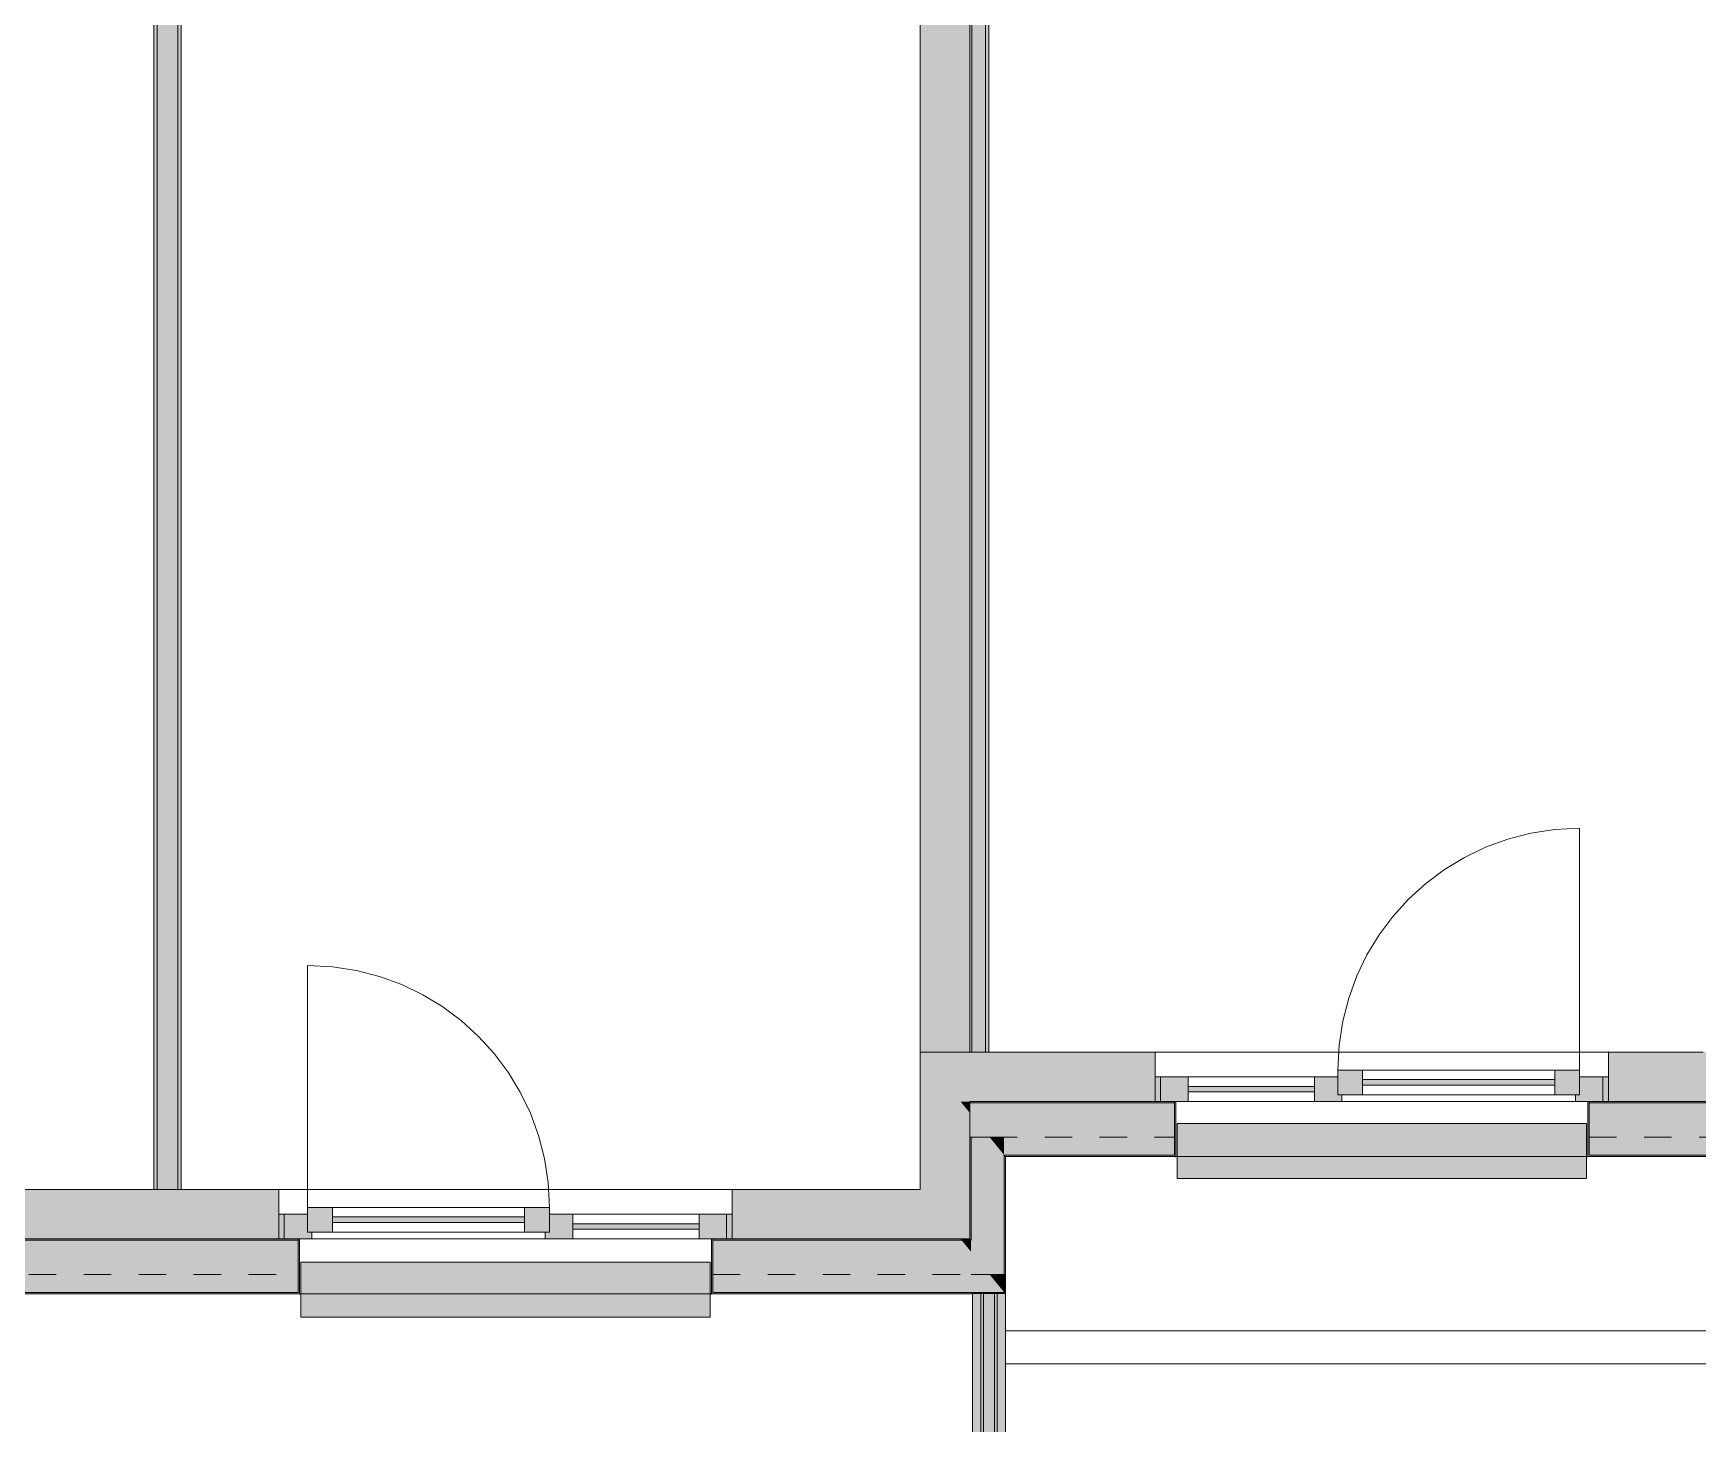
# Model space of a CAD drawing. Header units: metres. Extents: x -3 to 205, y -18 to 45.
# Drawn here: x 173.11 to 179.16, y 7.93 to 12.99 of the extents above; entities that cross this region are included whole.
import ezdxf

# ---------------------------------------------------------------- set-up
doc = ezdxf.new("R2010")
doc.units = ezdxf.units.M
doc.header["$MEASUREMENT"] = 0
doc.set_wipeout_variables(frame=1)
doc.linetypes.add('Baufluchtlinie', pattern=[0.013, 0.008, -0.005])
doc.linetypes.add('Wipeout_Contour', pattern=[1, 0, -1])
for name, color, linetype in [('110 Wand Aussen', 7, 'Continuous'), ('120 Wand Innen tragend', 7, 'Continuous'), ('130 Wand Innen', 7, 'Continuous'), ('450 Absturzsicherung', 7, 'Continuous'), ('905 VP Beschriftung Übersicht.Übersicht', 7, 'Continuous')]:
    doc.layers.add(name, color=color, linetype=linetype)

# ---------------------------------------------------------------- blocks, each defined once
blk = doc.blocks.new('2-Flügelfenster 1+1 27[1]_1', base_point=(166.9792, 39.9833))
at = {"layer": '110 Wand Aussen', "linetype": 'Continuous', "lineweight": 0, "true_color": 0xffffff}
for points in [[(177.9442, 9.1283), (177.9442, 9.2183), (177.8542, 9.2183), (177.8542, 9.1283)], [(178.7342, 9.1283), (178.7342, 9.2183), (178.6442, 9.2183), (178.6442, 9.1283)], [(177.2092, 9.1033), (177.3092, 9.1033), (177.3092, 9.1933), (177.2092, 9.1933)], [(177.3092, 9.1583), (177.3092, 9.1383), (177.7692, 9.1383), (177.7692, 9.1583)], [(177.8192, 9.1933), (177.7692, 9.1933), (177.7692, 9.1033), (177.8192, 9.1033)], [(177.8192, 9.1033), (177.8692, 9.1033), (177.8692, 9.1283), (177.8542, 9.1283), (177.8542, 9.1933), (177.8192, 9.1933)], [(178.6442, 9.1833), (177.9442, 9.1833), (177.9442, 9.1633), (178.6442, 9.1633)], [(178.8192, 9.1933), (178.7342, 9.1933), (178.7342, 9.1283), (178.7192, 9.1283), (178.7192, 9.1033), (178.8192, 9.1033)]]:
    blk.add_hatch(color=7, dxfattribs=at).paths.add_polyline_path(points)
at = {"layer": '110 Wand Aussen', "linetype": 'Continuous', "lineweight": 0, "true_color": 0x000000}
for points in [[(177.2092, 9.1033), (177.2092, 9.1933), (177.1892, 9.1933), (177.1892, 9.1033)], [(178.8192, 9.1933), (178.8192, 9.1033), (178.8392, 9.1033), (178.8392, 9.1933)]]:
    blk.add_hatch(color=18, dxfattribs=at).paths.add_polyline_path(points)
at = {"layer": '110 Wand Aussen', "color": 8, "linetype": 'Baufluchtlinie', "lineweight": 0, "ltscale": 200}
blk.add_line((178.7342, 9.2183), (178.7342, 10.0983), dxfattribs=at)
at = {"layer": '110 Wand Aussen', "color": 7, "linetype": 'Continuous', "lineweight": 13}
for p, q in [((178.8392, 9.2833), (177.1892, 9.2833)), ((177.9442, 9.2183), (177.8542, 9.2183)), ((177.8542, 9.2183), (177.8542, 9.1283)), ((178.6442, 9.2183), (177.9442, 9.2183)), ((177.9442, 9.1283), (177.9442, 9.2183)), ((178.7342, 9.2183), (178.6442, 9.2183)), ((178.6442, 9.2183), (178.6442, 9.1283)), ((178.7342, 9.1283), (178.7342, 9.2183)), ((177.3092, 9.1933), (177.2092, 9.1933)), ((177.2092, 9.1933), (177.2092, 9.1033)), ((177.7692, 9.1933), (177.3092, 9.1933)), ((177.3092, 9.1033), (177.3092, 9.1933)), ((177.7692, 9.1583), (177.3092, 9.1583)), ((177.8192, 9.1933), (177.7692, 9.1933)), ((177.7692, 9.1933), (177.7692, 9.1033)), ((177.8542, 9.1933), (177.8192, 9.1933)), ((177.8542, 9.1283), (177.8542, 9.1933)), ((178.6442, 9.1833), (177.9442, 9.1833)), ((177.9442, 9.1633), (178.6442, 9.1633)), ((178.8192, 9.1933), (178.7342, 9.1933)), ((178.7342, 9.1933), (178.7342, 9.1283)), ((178.8192, 9.1033), (178.8192, 9.1933)), ((177.2592, 9.1033), (177.1892, 9.1033)), ((177.2592, 9.1033), (177.1892, 9.1033)), ((177.2092, 9.1033), (177.3092, 9.1033)), ((177.2592, 9.1033), (177.2642, 9.1033)), ((177.2592, 9.1033), (177.2642, 9.1033)), ((177.2642, 9.0983), (177.2642, 9.1033)), ((177.2642, 8.9733), (177.2642, 9.0983)), ((177.3092, 9.1383), (177.7692, 9.1383)), ((177.3092, 9.1033), (177.7692, 9.1033)), ((177.7692, 9.1033), (177.8192, 9.1033)), ((177.8192, 9.1033), (177.8692, 9.1033)), ((177.8692, 9.1283), (177.8542, 9.1283)), ((177.8542, 9.1283), (177.9442, 9.1283)), ((177.8692, 9.1033), (177.8692, 9.1283)), ((177.8692, 9.1033), (178.7192, 9.1033)), ((177.9442, 9.1283), (178.6442, 9.1283)), ((178.6442, 9.1283), (178.7342, 9.1283)), ((178.7342, 9.1283), (178.7192, 9.1283)), ((178.7192, 9.1283), (178.7192, 9.1033)), ((178.7192, 9.1033), (178.8192, 9.1033)), ((178.7692, 9.1033), (178.7642, 9.1033)), ((178.7692, 9.1033), (178.7642, 9.1033)), ((178.7642, 9.0983), (178.7642, 9.1033)), ((178.7642, 8.9733), (178.7642, 9.0983)), ((177.2642, 8.9083), (177.2642, 8.9733)), ((178.7642, 8.9083), (178.7642, 8.9733)), ((177.2642, 8.9033), (177.2642, 8.9083)), ((178.7642, 8.9033), (178.7642, 8.9083)), ((178.7642, 8.9033), (177.2642, 8.9033))]:
    blk.add_line(p, q, dxfattribs=at)
at = {"layer": '110 Wand Aussen', "color": 7, "linetype": 'Continuous', "lineweight": 18}
for p, q in [((177.1892, 9.1933), (177.1892, 9.2833)), ((178.8392, 9.1933), (178.8392, 9.2833)), ((177.1892, 9.1033), (177.1892, 9.1933)), ((177.1892, 9.1033), (177.1892, 9.1933)), ((178.8392, 9.1033), (178.8392, 9.1933)), ((178.8392, 9.1033), (178.8392, 9.1933)), ((178.8392, 9.1033), (178.7692, 9.1033)), ((178.8392, 9.1033), (178.7692, 9.1033))]:
    blk.add_line(p, q, dxfattribs=at)
at = {"layer": '110 Wand Aussen', "color": 7, "linetype": 'Continuous', "lineweight": 13, "flags": 128}
for points in [[(177.2092, 9.1033), (177.1892, 9.1033), (177.1892, 9.1933), (177.2092, 9.1933)], [(178.8192, 9.1933), (178.8392, 9.1933), (178.8392, 9.1033), (178.8192, 9.1033)]]:
    blk.add_lwpolyline(points, close=True, dxfattribs=at)
at = {"layer": '110 Wand Aussen', "color": 8, "linetype": 'Baufluchtlinie', "lineweight": 0, "ltscale": 200}
blk.add_arc((178.7342, 9.2183), 0.88, 90, 180, dxfattribs=at)
at = {"layer": '110 Wand Aussen', "color": 7, "linetype": 'Continuous', "lineweight": 13}
for p in [(177.1892, 9.2833), (178.8392, 9.2833), (177.2642, 8.9033), (178.7642, 8.9033)]:
    blk.add_point(p, dxfattribs=at)
blk = doc.blocks.new('Wand_13_1', base_point=(176.6442, 8.9733))
at = {"layer": '110 Wand Aussen', "linetype": 'Continuous', "lineweight": 0, "true_color": 0x000000}
for points in [[(176.3342, 9.1033), (176.4811, 9.1033), (176.3342, 9.2833)], [(176.3342, 9.2833), (176.4811, 9.1033), (176.5142, 9.1033), (176.5142, 9.2833)], [(176.5142, 9.2833), (176.5142, 9.1033), (177.1892, 9.1033), (177.1892, 9.1933), (177.1892, 9.2833)], [(179.1842, 9.2833), (178.8392, 9.2833), (178.8392, 9.1933), (178.8392, 9.1033), (179.1842, 9.1033)], [(179.1842, 9.2833), (179.3311, 9.1033), (179.3642, 9.1033), (179.3642, 9.2833)], [(179.3311, 9.1033), (179.1842, 9.2833), (179.1842, 9.1033)], [(176.5142, 9.0983), (177.2592, 9.0983), (177.2592, 9.1033), (176.5142, 9.1033)], [(176.5142, 9.0983), (176.5142, 9.0627), (176.5871, 8.9733), (177.2592, 8.9733), (177.2592, 9.0983)], [(177.2592, 8.9033), (177.2642, 8.9033), (177.2642, 9.1033), (177.2592, 9.1033)], [(178.7692, 8.9033), (178.7692, 9.1033), (178.7642, 9.1033), (178.7642, 8.9033)], [(178.7692, 9.0983), (179.3351, 9.0983), (179.3311, 9.1033), (178.7692, 9.1033)], [(178.7692, 8.9733), (179.3692, 8.9733), (179.3692, 9.0566), (179.3351, 9.0983), (178.7692, 9.0983)], [(179.3311, 9.1033), (179.3351, 9.0983), (179.3642, 9.0983), (179.3642, 9.1033)], [(179.3351, 9.0983), (179.3642, 9.0627), (179.3642, 9.0983)], [(179.3642, 9.1033), (179.3642, 9.0983), (179.3692, 9.0983), (179.3692, 9.1033)], [(179.3642, 9.0983), (179.3642, 9.0627), (179.3692, 9.0566), (179.3692, 9.0983)], [(179.3692, 9.0983), (179.3692, 9.0566), (179.4371, 8.9733), (179.4892, 8.9733), (179.4892, 9.0983)], [(176.5192, 8.9733), (176.5192, 9.0566), (176.5142, 9.0627), (176.5142, 8.9733)], [(176.5871, 8.9733), (176.5192, 9.0566), (176.5192, 8.9733)], [(179.3692, 8.9733), (179.4371, 8.9733), (179.3692, 9.0566)], [(176.6392, 8.9733), (176.6392, 8.9095), (176.6401, 8.9083), (177.2592, 8.9083), (177.2592, 8.9733)], [(179.4371, 8.9733), (178.7692, 8.9733), (178.7692, 8.9083), (179.4901, 8.9083)], [(179.4371, 8.9733), (179.4892, 8.9095), (179.4892, 8.9733)], [(179.4892, 8.9733), (179.4892, 8.9095), (179.4901, 8.9083), (179.4942, 8.9083), (179.4942, 8.9733)], [(176.6401, 8.9083), (176.6392, 8.9095), (176.6392, 8.9083)], [(176.6392, 8.9033), (176.6442, 8.9033), (176.6401, 8.9083), (176.6392, 8.9083)], [(176.6401, 8.9083), (176.6442, 8.9033), (176.6442, 8.9083)], [(176.6442, 8.9083), (176.6442, 8.9033), (177.2592, 8.9033), (177.2592, 8.9083)], [(178.7692, 8.9033), (179.4942, 8.9033), (179.4901, 8.9083), (178.7692, 8.9083)], [(179.4942, 8.9083), (179.4901, 8.9083), (179.4942, 8.9033)]]:
    blk.add_hatch(color=18, dxfattribs=at).paths.add_polyline_path(points)
at = {"layer": '110 Wand Aussen', "color": 7, "linetype": 'Continuous', "lineweight": 18}
for p, q in [((177.1892, 9.1933), (177.1892, 9.2833)), ((178.8392, 9.1933), (178.8392, 9.2833)), ((179.3642, 9.1033), (179.3642, 9.2833)), ((177.1892, 9.1033), (177.1892, 9.1933)), ((178.8392, 9.1033), (178.8392, 9.1933)), ((176.5142, 9.1033), (176.5142, 9.0983)), ((176.5142, 9.1033), (177.1892, 9.1033)), ((176.5142, 9.0983), (176.5142, 9.0627)), ((178.8392, 9.1033), (178.7692, 9.1033)), ((178.8392, 9.1033), (179.1842, 9.1033)), ((179.1842, 9.1033), (179.3311, 9.1033)), ((179.3311, 9.1033), (179.3642, 9.1033)), ((176.5142, 9.0627), (176.5142, 8.9733))]:
    blk.add_line(p, q, dxfattribs=at)
at = {"layer": '110 Wand Aussen', "color": 7, "linetype": 'Continuous', "lineweight": 13}
for p, q in [((176.5142, 9.0983), (177.2592, 9.0983)), ((177.2592, 9.1033), (177.1892, 9.1033)), ((177.2592, 9.1033), (177.2642, 9.1033)), ((177.2592, 8.9083), (177.2592, 9.1033)), ((177.2642, 9.0983), (177.2642, 9.1033)), ((177.2642, 8.9733), (177.2642, 9.0983)), ((178.7642, 9.0983), (178.7642, 9.1033)), ((178.7692, 9.1033), (178.7642, 9.1033)), ((178.7642, 8.9733), (178.7642, 9.0983)), ((178.7692, 8.9083), (178.7692, 9.1033)), ((178.7692, 9.0983), (179.3351, 9.0983)), ((179.3351, 9.0983), (179.3642, 9.0983)), ((179.3642, 9.0983), (179.3692, 9.0983)), ((179.3692, 9.0983), (179.3692, 9.1033)), ((179.4892, 8.9733), (179.4892, 9.0983)), ((177.2642, 8.9083), (177.2642, 8.9733)), ((178.7642, 8.9083), (178.7642, 8.9733)), ((176.6392, 8.9083), (176.6392, 8.9033)), ((176.6392, 8.9083), (176.6401, 8.9083)), ((176.6401, 8.9083), (177.2592, 8.9083)), ((177.2642, 8.9033), (177.2642, 8.9083)), ((178.7642, 8.9033), (178.7642, 8.9083)), ((178.7692, 8.9083), (179.4901, 8.9083)), ((179.4901, 8.9083), (179.4942, 8.9083)), ((177.2592, 8.9033), (177.2642, 8.9033)), ((178.7692, 8.9033), (178.7642, 8.9033))]:
    blk.add_line(p, q, dxfattribs=at)
at = {"layer": '110 Wand Aussen', "color": 7, "linetype": 'Baufluchtlinie', "lineweight": 0}
for p, q in [((176.5142, 8.9733), (176.5192, 8.9733)), ((176.5192, 8.9733), (176.5871, 8.9733)), ((176.5871, 8.9733), (177.2592, 8.9733)), ((178.7692, 8.9733), (179.3692, 8.9733)), ((179.3692, 8.9733), (179.4371, 8.9733)), ((179.4371, 8.9733), (179.4892, 8.9733)), ((179.4892, 8.9733), (179.4942, 8.9733))]:
    blk.add_line(p, q, dxfattribs=at)
at = {"layer": '110 Wand Aussen', "color": 7, "linetype": 'Continuous', "lineweight": 18, "flags": 128}
for points in [[(176.3342, 9.2833), (176.3342, 9.1033)], [(177.1892, 9.2833), (176.3342, 9.2833)], [(179.1842, 9.2833), (178.8392, 9.2833)]]:
    blk.add_lwpolyline(points, dxfattribs=at)
at = {"layer": '110 Wand Aussen', "color": 7, "linetype": 'Continuous', "lineweight": 13, "flags": 128}
for points in [[(179.4942, 8.9083), (179.4942, 8.9733)], [(179.4942, 8.9033), (179.4942, 8.9083)], [(176.6442, 8.9033), (177.2592, 8.9033)], [(178.7692, 8.9033), (179.4942, 8.9033)]]:
    blk.add_lwpolyline(points, dxfattribs=at)
at = {"layer": '110 Wand Aussen', "color": 7, "linetype": 'Continuous', "lineweight": 13}
blk.add_blockref('2-Flügelfenster 1+1 27[1]_1', (166.9792, 39.9833), dxfattribs=at)
blk = doc.blocks.new('Wand_14_1', base_point=(176.6442, 8.9733))
at = {"layer": '110 Wand Aussen', "linetype": 'Continuous', "lineweight": 0, "true_color": 0x000000}
for points in [[(176.3342, 9.1033), (176.3342, 8.7833), (176.5142, 8.7833), (176.5142, 9.0627), (176.4811, 9.1033)], [(176.5142, 9.1033), (176.4811, 9.1033), (176.4851, 9.0983), (176.5142, 9.0983)], [(176.5142, 9.0983), (176.4851, 9.0983), (176.5142, 9.0627)], [(176.5142, 8.9733), (176.5142, 8.6033), (176.5192, 8.6033), (176.5192, 8.9733)], [(176.5192, 8.9733), (176.5192, 8.9083), (176.6392, 8.9083), (176.6392, 8.9095), (176.5871, 8.9733)], [(176.6392, 8.9733), (176.5871, 8.9733), (176.6392, 8.9095)], [(176.5192, 8.9083), (176.5192, 8.5983), (176.6392, 8.5983), (176.6392, 8.9083)], [(176.6392, 8.9033), (176.6392, 8.4733), (176.6442, 8.4733), (176.6442, 8.9033)], [(176.4811, 8.6033), (176.3342, 8.7833), (176.3342, 8.6033)], [(176.3342, 8.7833), (176.4811, 8.6033), (176.5142, 8.6033), (176.5142, 8.7833)], [(176.5142, 8.6033), (176.5142, 8.5983), (176.5192, 8.5983), (176.5192, 8.6033)]]:
    blk.add_hatch(color=18, dxfattribs=at).paths.add_polyline_path(points)
at = {"layer": '110 Wand Aussen', "color": 7, "linetype": 'Continuous', "lineweight": 18}
for p, q in [((176.5142, 9.1033), (176.5142, 9.0983)), ((176.5142, 9.0983), (176.5142, 9.0627)), ((176.5142, 9.0627), (176.5142, 8.9733)), ((176.5142, 8.7833), (176.5142, 8.9733)), ((176.5142, 8.6033), (176.5142, 8.7833)), ((176.3342, 8.6033), (176.4811, 8.6033)), ((176.4811, 8.6033), (176.5142, 8.6033))]:
    blk.add_line(p, q, dxfattribs=at)
at = {"layer": '110 Wand Aussen', "color": 7, "linetype": 'Baufluchtlinie', "lineweight": 0}
for p, q in [((176.5142, 8.9733), (176.5192, 8.9733)), ((176.5192, 8.9733), (176.5871, 8.9733)), ((176.6392, 8.4733), (176.6442, 8.4733))]:
    blk.add_line(p, q, dxfattribs=at)
at = {"layer": '110 Wand Aussen', "color": 7, "linetype": 'Continuous', "lineweight": 13}
for p, q in [((176.5192, 8.6033), (176.5192, 8.9733)), ((176.6392, 8.9083), (176.6392, 8.9033)), ((176.6392, 8.5983), (176.6392, 8.9033)), ((176.5192, 8.5983), (176.5192, 8.6033)), ((176.5142, 8.5983), (176.5192, 8.5983)), ((176.6392, 8.4733), (176.6392, 8.5983))]:
    blk.add_line(p, q, dxfattribs=at)
at = {"layer": '110 Wand Aussen', "color": 7, "linetype": 'Continuous', "lineweight": 18, "flags": 128}
blk.add_lwpolyline([(176.3342, 9.1033), (176.3342, 8.7833)], dxfattribs=at)
at = {"layer": '110 Wand Aussen', "color": 7, "linetype": 'Continuous', "lineweight": 13, "flags": 128}
blk.add_lwpolyline([(176.6442, 8.4733), (176.6442, 8.9033)], dxfattribs=at)
blk = doc.blocks.new('2-Flügelfenster 1+1 27[6]_1', base_point=(166.9792, 39.9833))
at = {"layer": '110 Wand Aussen', "linetype": 'Continuous', "lineweight": 0, "true_color": 0x000000}
for points in [[(174.0192, 8.6933), (173.9992, 8.6933), (173.9992, 8.6033), (174.0192, 8.6033)], [(175.6292, 8.6033), (175.6492, 8.6033), (175.6492, 8.6933), (175.6292, 8.6933)]]:
    blk.add_hatch(color=18, dxfattribs=at).paths.add_polyline_path(points)
at = {"layer": '110 Wand Aussen', "linetype": 'Continuous', "lineweight": 0, "true_color": 0xffffff}
for points in [[(174.0192, 8.6933), (174.0192, 8.6033), (174.1192, 8.6033), (174.1192, 8.6283), (174.1042, 8.6283), (174.1042, 8.6933)], [(174.1042, 8.6283), (174.1942, 8.6283), (174.1942, 8.7183), (174.1042, 8.7183)], [(174.1942, 8.6833), (174.1942, 8.6633), (174.8942, 8.6633), (174.8942, 8.6833)], [(174.8942, 8.6283), (174.9842, 8.6283), (174.9842, 8.7183), (174.8942, 8.7183)], [(175.0192, 8.6033), (175.0192, 8.6933), (174.9842, 8.6933), (174.9842, 8.6283), (174.9692, 8.6283), (174.9692, 8.6033)], [(175.0192, 8.6933), (175.0192, 8.6033), (175.0692, 8.6033), (175.0692, 8.6933)], [(175.6292, 8.6033), (175.6292, 8.6933), (175.5292, 8.6933), (175.5292, 8.6033)], [(175.5292, 8.6583), (175.0692, 8.6583), (175.0692, 8.6383), (175.5292, 8.6383)]]:
    blk.add_hatch(color=7, dxfattribs=at).paths.add_polyline_path(points)
at = {"layer": '110 Wand Aussen', "color": 8, "linetype": 'Baufluchtlinie', "lineweight": 0, "ltscale": 200}
blk.add_line((174.1042, 8.7183), (174.1042, 9.5983), dxfattribs=at)
at = {"layer": '110 Wand Aussen', "color": 7, "linetype": 'Continuous', "lineweight": 13}
for p, q in [((173.9992, 8.7833), (175.6492, 8.7833)), ((174.0192, 8.6933), (174.1042, 8.6933)), ((174.0192, 8.6033), (174.0192, 8.6933)), ((174.1042, 8.6283), (174.1042, 8.7183)), ((174.1042, 8.7183), (174.1942, 8.7183)), ((174.1042, 8.6933), (174.1042, 8.6283)), ((174.1942, 8.7183), (174.8942, 8.7183)), ((174.1942, 8.7183), (174.1942, 8.6283)), ((174.1942, 8.6833), (174.8942, 8.6833)), ((174.8942, 8.6283), (174.8942, 8.7183)), ((174.8942, 8.7183), (174.9842, 8.7183)), ((174.9842, 8.7183), (174.9842, 8.6283)), ((174.9842, 8.6283), (174.9842, 8.6933)), ((174.9842, 8.6933), (175.0192, 8.6933)), ((175.0192, 8.6933), (175.0692, 8.6933)), ((175.0692, 8.6933), (175.5292, 8.6933)), ((175.0692, 8.6933), (175.0692, 8.6033)), ((175.5292, 8.6033), (175.5292, 8.6933)), ((175.5292, 8.6933), (175.6292, 8.6933)), ((175.6292, 8.6933), (175.6292, 8.6033)), ((174.1192, 8.6033), (174.0192, 8.6033)), ((174.0692, 8.6033), (174.0742, 8.6033)), ((174.0692, 8.6033), (174.0742, 8.6033)), ((174.0742, 8.5983), (174.0742, 8.6033)), ((174.1042, 8.6283), (174.1192, 8.6283)), ((174.1942, 8.6283), (174.1042, 8.6283)), ((174.1192, 8.6283), (174.1192, 8.6033)), ((174.9692, 8.6033), (174.1192, 8.6033)), ((174.8942, 8.6633), (174.1942, 8.6633)), ((174.8942, 8.6283), (174.1942, 8.6283)), ((174.9842, 8.6283), (174.8942, 8.6283)), ((174.9692, 8.6033), (174.9692, 8.6283)), ((174.9692, 8.6283), (174.9842, 8.6283)), ((175.0192, 8.6033), (174.9692, 8.6033)), ((175.0692, 8.6033), (175.0192, 8.6033)), ((175.0692, 8.6583), (175.5292, 8.6583)), ((175.5292, 8.6383), (175.0692, 8.6383)), ((175.5292, 8.6033), (175.0692, 8.6033)), ((175.6292, 8.6033), (175.5292, 8.6033)), ((175.5792, 8.6033), (175.5742, 8.6033)), ((175.5792, 8.6033), (175.5742, 8.6033)), ((175.5742, 8.5983), (175.5742, 8.6033)), ((175.5792, 8.6033), (175.6492, 8.6033)), ((175.5792, 8.6033), (175.6492, 8.6033)), ((174.0742, 8.4733), (174.0742, 8.5983)), ((175.5742, 8.4733), (175.5742, 8.5983)), ((174.0742, 8.4083), (174.0742, 8.4733)), ((175.5742, 8.4083), (175.5742, 8.4733)), ((174.0742, 8.4033), (174.0742, 8.4083)), ((174.0742, 8.4033), (175.5742, 8.4033)), ((175.5742, 8.4033), (175.5742, 8.4083))]:
    blk.add_line(p, q, dxfattribs=at)
at = {"layer": '110 Wand Aussen', "color": 7, "linetype": 'Continuous', "lineweight": 18}
for p, q in [((173.9992, 8.6933), (173.9992, 8.7833)), ((175.6492, 8.6933), (175.6492, 8.7833)), ((173.9992, 8.6033), (173.9992, 8.6933)), ((173.9992, 8.6033), (173.9992, 8.6933)), ((175.6492, 8.6033), (175.6492, 8.6933)), ((175.6492, 8.6033), (175.6492, 8.6933)), ((173.9992, 8.6033), (174.0692, 8.6033)), ((173.9992, 8.6033), (174.0692, 8.6033))]:
    blk.add_line(p, q, dxfattribs=at)
at = {"layer": '110 Wand Aussen', "color": 7, "linetype": 'Continuous', "lineweight": 13, "flags": 128}
for points in [[(174.0192, 8.6933), (173.9992, 8.6933), (173.9992, 8.6033), (174.0192, 8.6033)], [(175.6292, 8.6033), (175.6492, 8.6033), (175.6492, 8.6933), (175.6292, 8.6933)]]:
    blk.add_lwpolyline(points, close=True, dxfattribs=at)
at = {"layer": '110 Wand Aussen', "color": 8, "linetype": 'Baufluchtlinie', "lineweight": 0, "ltscale": 200}
blk.add_arc((174.1042, 8.7183), 0.88, 0, 90, dxfattribs=at)
at = {"layer": '110 Wand Aussen', "color": 7, "linetype": 'Continuous', "lineweight": 13}
for p in [(173.9992, 8.7833), (175.6492, 8.7833), (174.0742, 8.4033), (175.5742, 8.4033)]:
    blk.add_point(p, dxfattribs=at)
blk = doc.blocks.new('Wand_17_1', base_point=(167.0461, 8.4733))
at = {"layer": '110 Wand Aussen', "linetype": 'Continuous', "lineweight": 0, "true_color": 0x000000}
for points in [[(172.9592, 8.6033), (173.9992, 8.6033), (173.9992, 8.6933), (173.9992, 8.7833), (172.9592, 8.7833), (172.9592, 8.6933)], [(175.6492, 8.7833), (175.6492, 8.6933), (175.6492, 8.6033), (176.3342, 8.6033), (176.3342, 8.7833)], [(172.8892, 8.5983), (174.0692, 8.5983), (174.0692, 8.6033), (172.8892, 8.6033)], [(174.0692, 8.4033), (174.0742, 8.4033), (174.0742, 8.6033), (174.0692, 8.6033)], [(175.5792, 8.4033), (175.5792, 8.6033), (175.5742, 8.6033), (175.5742, 8.4033)], [(176.4811, 8.6033), (175.5792, 8.6033), (175.5792, 8.5983), (176.4851, 8.5983)], [(176.4811, 8.6033), (176.4851, 8.5983), (176.5142, 8.5983), (176.5142, 8.6033)], [(172.8892, 8.4733), (174.0692, 8.4733), (174.0692, 8.5983), (172.8892, 8.5983)], [(175.5792, 8.4733), (176.5192, 8.4733), (176.5192, 8.5566), (176.4851, 8.5983), (175.5792, 8.5983)], [(176.4851, 8.5983), (176.5142, 8.5627), (176.5142, 8.5983)], [(176.5142, 8.5983), (176.5142, 8.5627), (176.5192, 8.5566), (176.5192, 8.5983)], [(176.5192, 8.5983), (176.5192, 8.5566), (176.5871, 8.4733), (176.6392, 8.4733), (176.6392, 8.5983)], [(176.5192, 8.4733), (176.5871, 8.4733), (176.5192, 8.5566)], [(172.8892, 8.4733), (172.8892, 8.4083), (174.0692, 8.4083), (174.0692, 8.4733)], [(176.5871, 8.4733), (175.5792, 8.4733), (175.5792, 8.4083), (176.6401, 8.4083)], [(176.5871, 8.4733), (176.6392, 8.4095), (176.6392, 8.4733)], [(176.6392, 8.4733), (176.6392, 8.4095), (176.6401, 8.4083), (176.6442, 8.4083), (176.6442, 8.4733)], [(172.8892, 8.4083), (172.8892, 8.4033), (174.0692, 8.4033), (174.0692, 8.4083)], [(175.5792, 8.4033), (176.5242, 8.4033), (176.5242, 8.4083), (175.5792, 8.4083)], [(176.6442, 8.4083), (176.6401, 8.4083), (176.6442, 8.4033)]]:
    blk.add_hatch(color=18, dxfattribs=at).paths.add_polyline_path(points)
at = {"layer": '110 Wand Aussen', "color": 7, "linetype": 'Continuous', "lineweight": 18}
for p, q in [((173.9992, 8.6933), (173.9992, 8.7833)), ((175.6492, 8.6933), (175.6492, 8.7833)), ((173.9992, 8.6033), (173.9992, 8.6933)), ((175.6492, 8.6033), (175.6492, 8.6933)), ((172.9592, 8.6033), (173.9992, 8.6033)), ((173.9992, 8.6033), (174.0692, 8.6033)), ((175.6492, 8.6033), (176.3342, 8.6033)), ((176.3342, 8.6033), (176.4811, 8.6033)), ((176.4811, 8.6033), (176.5142, 8.6033))]:
    blk.add_line(p, q, dxfattribs=at)
at = {"layer": '110 Wand Aussen', "color": 7, "linetype": 'Continuous', "lineweight": 13}
for p, q in [((174.0692, 8.6033), (174.0742, 8.6033)), ((174.0692, 8.4083), (174.0692, 8.6033)), ((174.0742, 8.5983), (174.0742, 8.6033)), ((175.5742, 8.5983), (175.5742, 8.6033)), ((175.5792, 8.6033), (175.5742, 8.6033)), ((175.5792, 8.6033), (175.6492, 8.6033)), ((175.5792, 8.4083), (175.5792, 8.6033)), ((172.8892, 8.5983), (174.0692, 8.5983)), ((174.0742, 8.4733), (174.0742, 8.5983)), ((175.5742, 8.4733), (175.5742, 8.5983)), ((175.5792, 8.5983), (176.4851, 8.5983)), ((176.4851, 8.5983), (176.5142, 8.5983)), ((176.5142, 8.5983), (176.5192, 8.5983)), ((176.6392, 8.4733), (176.6392, 8.5983)), ((174.0742, 8.4083), (174.0742, 8.4733)), ((175.5742, 8.4083), (175.5742, 8.4733)), ((172.8892, 8.4083), (174.0692, 8.4083)), ((174.0692, 8.4033), (174.0742, 8.4033)), ((174.0742, 8.4033), (174.0742, 8.4083)), ((175.5742, 8.4033), (175.5742, 8.4083)), ((175.5792, 8.4033), (175.5742, 8.4033)), ((175.5792, 8.4083), (176.5242, 8.4083)), ((176.5242, 8.4083), (176.5242, 8.4033)), ((176.5542, 8.4083), (176.5242, 8.4083)), ((176.5642, 8.4083), (176.5542, 8.4083)), ((176.6042, 8.4083), (176.5642, 8.4083)), ((176.6142, 8.4083), (176.6042, 8.4083)), ((176.6401, 8.4083), (176.6142, 8.4083)), ((176.6401, 8.4083), (176.6442, 8.4083)), ((176.6442, 8.4033), (176.6442, 8.4033))]:
    blk.add_line(p, q, dxfattribs=at)
at = {"layer": '110 Wand Aussen', "color": 7, "linetype": 'Baufluchtlinie', "lineweight": 0}
for p, q in [((172.8892, 8.4733), (174.0692, 8.4733)), ((175.5792, 8.4733), (176.5192, 8.4733)), ((176.5192, 8.4733), (176.5871, 8.4733)), ((176.5871, 8.4733), (176.6392, 8.4733)), ((176.6392, 8.4733), (176.6442, 8.4733))]:
    blk.add_line(p, q, dxfattribs=at)
at = {"layer": '110 Wand Aussen', "color": 7, "linetype": 'Continuous', "lineweight": 18, "flags": 128}
for points in [[(173.9992, 8.7833), (172.9592, 8.7833)], [(176.3342, 8.7833), (175.6492, 8.7833)]]:
    blk.add_lwpolyline(points, dxfattribs=at)
at = {"layer": '110 Wand Aussen', "color": 7, "linetype": 'Continuous', "lineweight": 13, "flags": 128}
for points in [[(176.6442, 8.4083), (176.6442, 8.4733)], [(172.8892, 8.4033), (174.0692, 8.4033)], [(175.5792, 8.4033), (176.5242, 8.4033)], [(176.6442, 8.4033), (176.6442, 8.4083)]]:
    blk.add_lwpolyline(points, dxfattribs=at)
at = {"layer": '110 Wand Aussen', "color": 7, "linetype": 'Continuous', "lineweight": 13}
blk.add_blockref('2-Flügelfenster 1+1 27[6]_1', (166.9792, 39.9833), dxfattribs=at)
blk = doc.blocks.new('Wand_90_1', base_point=(176.4592, 13.9333))
at = {"layer": '120 Wand Innen tragend', "linetype": 'Continuous', "lineweight": 0, "true_color": 0x000000}
for points in [[(176.5142, 9.2833), (176.5142, 13.9333), (176.3342, 13.9333), (176.3342, 9.2833)], [(176.5717, 9.2833), (176.5717, 13.9333), (176.5217, 13.9333), (176.5217, 9.2833)], [(176.5842, 9.2833), (176.5842, 13.9333), (176.5717, 13.9333), (176.5717, 9.2833)]]:
    blk.add_hatch(color=18, dxfattribs=at).paths.add_polyline_path(points)
at = {"layer": '120 Wand Innen tragend', "linetype": 'Continuous', "lineweight": 0, "true_color": 0xffffff}
blk.add_hatch(color=7, dxfattribs=at).paths.add_polyline_path([(176.5217, 9.2833), (176.5217, 13.9333), (176.5142, 13.9333), (176.5142, 9.2833)])
at = {"layer": '120 Wand Innen tragend', "color": 7, "linetype": 'Continuous', "lineweight": 18}
blk.add_line((176.5142, 9.2833), (176.5142, 13.9333), dxfattribs=at)
at = {"layer": '120 Wand Innen tragend', "color": 7, "linetype": 'Continuous', "lineweight": 13}
for p, q in [((176.5217, 9.2833), (176.5217, 13.9333)), ((176.5717, 9.2833), (176.5717, 13.9333))]:
    blk.add_line(p, q, dxfattribs=at)
at = {"layer": '120 Wand Innen tragend', "color": 7, "linetype": 'Continuous', "lineweight": 18, "flags": 128}
for points in [[(176.3342, 13.9333), (176.3342, 9.2833)], [(176.5142, 9.2833), (176.3342, 9.2833)]]:
    blk.add_lwpolyline(points, dxfattribs=at)
at = {"layer": '120 Wand Innen tragend', "color": 7, "linetype": 'Continuous', "lineweight": 13, "flags": 128}
for points in [[(176.5217, 13.9333), (176.5142, 13.9333)], [(176.5717, 13.9333), (176.5217, 13.9333)], [(176.5842, 13.9333), (176.5717, 13.9333)], [(176.5842, 9.2833), (176.5842, 13.9333)], [(176.5217, 9.2833), (176.5142, 9.2833)], [(176.5717, 9.2833), (176.5217, 9.2833)], [(176.5842, 9.2833), (176.5717, 9.2833)]]:
    blk.add_lwpolyline(points, dxfattribs=at)
blk = doc.blocks.new('Wand_94_1', base_point=(176.6442, 8.1483))
at = {"color": 254, "linetype": 'Wipeout_Contour', "lineweight": 0, "ltscale": 545.855517}
blk.add_wipeout([(181.8442, 8.2683), (181.9642, 8.1483), (181.9642, 8.2683)], dxfattribs=at).dxf.layer = '450 Absturzsicherung'
at = {"color": 254, "linetype": 'Wipeout_Contour', "lineweight": 0, "ltscale": 717.729928}
blk.add_wipeout([(181.8442, 8.2683), (176.6442, 8.2683), (176.6442, 8.1483), (181.8442, 8.1483)], dxfattribs=at).dxf.layer = '450 Absturzsicherung'
at = {"layer": '450 Absturzsicherung', "color": 7, "linetype": 'Continuous', "lineweight": 18, "flags": 128}
blk.add_lwpolyline([(176.6442, 8.1483), (176.6442, 8.2683)], dxfattribs=at)
at = {"color": 254, "linetype": 'Wipeout_Contour', "lineweight": 0, "ltscale": 546.684134}
blk.add_wipeout([(181.8442, 8.1483), (181.9642, 8.1483), (181.8442, 8.2683)], dxfattribs=at).dxf.layer = '450 Absturzsicherung'
at = {"layer": '450 Absturzsicherung', "color": 7, "linetype": 'Continuous', "lineweight": 18, "flags": 128}
for points in [[(181.8442, 8.2683), (176.6442, 8.2683)], [(181.9642, 8.1483), (181.9642, 8.2683)], [(176.6442, 8.1483), (181.9642, 8.1483)]]:
    blk.add_lwpolyline(points, dxfattribs=at)
blk = doc.blocks.new('Wand_98_1', base_point=(173.6442, 8.4733))
at = {"layer": '130 Wand Innen', "linetype": 'Continuous', "lineweight": 0, "true_color": 0x000000}
for points in [[(173.5442, 13.9333), (173.5442, 8.7833), (173.5567, 8.7833), (173.5567, 13.9333)], [(173.6317, 8.7833), (173.6317, 13.9333), (173.5567, 13.9333), (173.5567, 8.7833)], [(173.6442, 8.7833), (173.6442, 13.9333), (173.6317, 13.9333), (173.6317, 8.7833)]]:
    blk.add_hatch(color=18, dxfattribs=at).paths.add_polyline_path(points)
at = {"layer": '130 Wand Innen', "color": 7, "linetype": 'Continuous', "lineweight": 18}
for p, q in [((173.5567, 13.9333), (173.5567, 8.7833)), ((173.6317, 8.7833), (173.6317, 13.9333))]:
    blk.add_line(p, q, dxfattribs=at)
at = {"layer": '130 Wand Innen', "color": 7, "linetype": 'Continuous', "lineweight": 18, "flags": 128}
for points in [[(173.5442, 13.9333), (173.5442, 8.7833)], [(173.6317, 13.9333), (173.5567, 13.9333)], [(173.6442, 8.7833), (173.6442, 13.9333)], [(173.5442, 8.7833), (173.6442, 8.7833)]]:
    blk.add_lwpolyline(points, dxfattribs=at)
blk = doc.blocks.new('Wand_198_1', base_point=(176.6442, 7.3515))
at = {"layer": '450 Absturzsicherung', "linetype": 'Continuous', "lineweight": 0, "true_color": 0x000000}
for points in [[(176.5542, 8.4083), (176.5242, 8.4083), (176.5242, 8.4033), (176.5542, 8.4033)], [(176.5542, 7.4598), (176.5542, 8.4033), (176.5242, 8.4033), (176.5242, 7.4555)], [(176.6042, 8.4083), (176.5642, 8.4083), (176.5642, 8.4033), (176.6042, 8.4033)], [(176.6042, 7.467), (176.6042, 8.4033), (176.5642, 8.4033), (176.5642, 7.4613)], [(176.6401, 8.4083), (176.6142, 8.4083), (176.6142, 8.4033), (176.6442, 8.4033)], [(176.6442, 7.4728), (176.6442, 8.4033), (176.6142, 8.4033), (176.6142, 7.4684)]]:
    blk.add_hatch(color=18, dxfattribs=at).paths.add_polyline_path(points)
at = {"layer": '450 Absturzsicherung', "linetype": 'Continuous', "lineweight": 0, "true_color": 0xffffff}
for points in [[(176.5642, 8.4083), (176.5542, 8.4083), (176.5542, 8.4033), (176.5642, 8.4033)], [(176.5642, 7.4613), (176.5642, 8.4033), (176.5542, 8.4033), (176.5542, 7.4598)], [(176.6142, 8.4083), (176.6042, 8.4083), (176.6042, 8.4033), (176.6142, 8.4033)], [(176.6142, 7.4684), (176.6142, 8.4033), (176.6042, 8.4033), (176.6042, 7.467)]]:
    blk.add_hatch(color=7, dxfattribs=at).paths.add_polyline_path(points)
at = {"layer": '110 Wand Aussen', "color": 7, "linetype": 'Continuous', "lineweight": 13}
for p, q in [((176.5242, 8.4083), (176.5242, 8.4033)), ((176.5542, 8.4083), (176.5242, 8.4083)), ((176.5542, 8.4033), (176.5542, 8.4083)), ((176.5642, 8.4083), (176.5542, 8.4083)), ((176.5642, 8.4033), (176.5642, 8.4083)), ((176.6042, 8.4083), (176.5642, 8.4083)), ((176.6042, 8.4033), (176.6042, 8.4083)), ((176.6142, 8.4083), (176.6042, 8.4083)), ((176.6142, 8.4033), (176.6142, 8.4083)), ((176.6401, 8.4083), (176.6142, 8.4083)), ((176.6442, 8.4033), (176.6442, 8.4033))]:
    blk.add_line(p, q, dxfattribs=at)
at = {"layer": '450 Absturzsicherung', "color": 7, "linetype": 'Continuous', "lineweight": 13}
for p, q in [((176.5542, 8.4033), (176.5542, 7.4598)), ((176.5642, 8.4033), (176.5642, 7.4613)), ((176.6042, 7.467), (176.6042, 8.4033)), ((176.6142, 7.4684), (176.6142, 8.4033))]:
    blk.add_line(p, q, dxfattribs=at)
at = {"layer": '450 Absturzsicherung', "color": 7, "linetype": 'Continuous', "lineweight": 18}
for p, q in [((176.5542, 7.4598), (176.5242, 7.4555)), ((176.5642, 7.4613), (176.5542, 7.4598)), ((176.6042, 7.467), (176.5642, 7.4613)), ((176.6042, 7.467), (176.6142, 7.4684)), ((176.6142, 7.4684), (176.6442, 7.4728))]:
    blk.add_line(p, q, dxfattribs=at)
at = {"layer": '450 Absturzsicherung', "color": 7, "linetype": 'Continuous', "lineweight": 13, "flags": 128}
for points in [[(176.5242, 8.4033), (176.5242, 7.4555)], [(176.6442, 7.4728), (176.6442, 8.4033)]]:
    blk.add_lwpolyline(points, dxfattribs=at)

msp = doc.modelspace()

# ---------------------------------------------------------------- hatches: boundary and pattern name
at = {"layer": '905 VP Beschriftung Übersicht.Übersicht', "linetype": 'Continuous', "lineweight": 13}
for points in [[(177.2692, 9.0233), (178.7592, 9.0233), (178.7592, 8.8233), (177.2692, 8.8233)], [(174.0792, 8.5183), (175.5692, 8.5183), (175.5692, 8.3183), (174.0792, 8.3183)]]:
    msp.add_hatch(color=8, dxfattribs=at).paths.add_polyline_path(points)

# ---------------------------------------------------------------- linework, layer by layer
at = {"layer": '905 VP Beschriftung Übersicht.Übersicht', "color": 7, "linetype": 'Continuous', "lineweight": 13, "flags": 128}
for points in [[(177.2692, 9.0233), (178.7592, 9.0233), (178.7592, 8.8233), (177.2692, 8.8233)], [(174.0792, 8.5183), (175.5692, 8.5183), (175.5692, 8.3183), (174.0792, 8.3183)]]:
    msp.add_lwpolyline(points, close=True, dxfattribs=at)

# ---------------------------------------------------------------- block references
at = {"layer": '110 Wand Aussen', "color": 7, "lineweight": 25}
for name, p in [('Wand_13_1', (176.6442, 8.9733)), ('Wand_17_1', (167.0461, 8.4733)), ('Wand_14_1', (176.6442, 8.9733))]:
    msp.add_blockref(name, p, dxfattribs=at)
at = {"layer": '120 Wand Innen tragend', "color": 7, "lineweight": 25}
msp.add_blockref('Wand_90_1', (176.4592, 13.9333), dxfattribs=at)
at = {"layer": '130 Wand Innen', "color": 7, "lineweight": 35}
msp.add_blockref('Wand_98_1', (173.6442, 8.4733), dxfattribs=at)
at = {"layer": '450 Absturzsicherung', "color": 7, "lineweight": 18}
msp.add_blockref('Wand_94_1', (176.6442, 8.1483), dxfattribs=at)

# ---------------------------------------------------------------- next in the draw order: block references
msp.add_blockref('Wand_198_1', (176.6442, 7.3515), dxfattribs=at)

doc.saveas('drawing.dxf')
